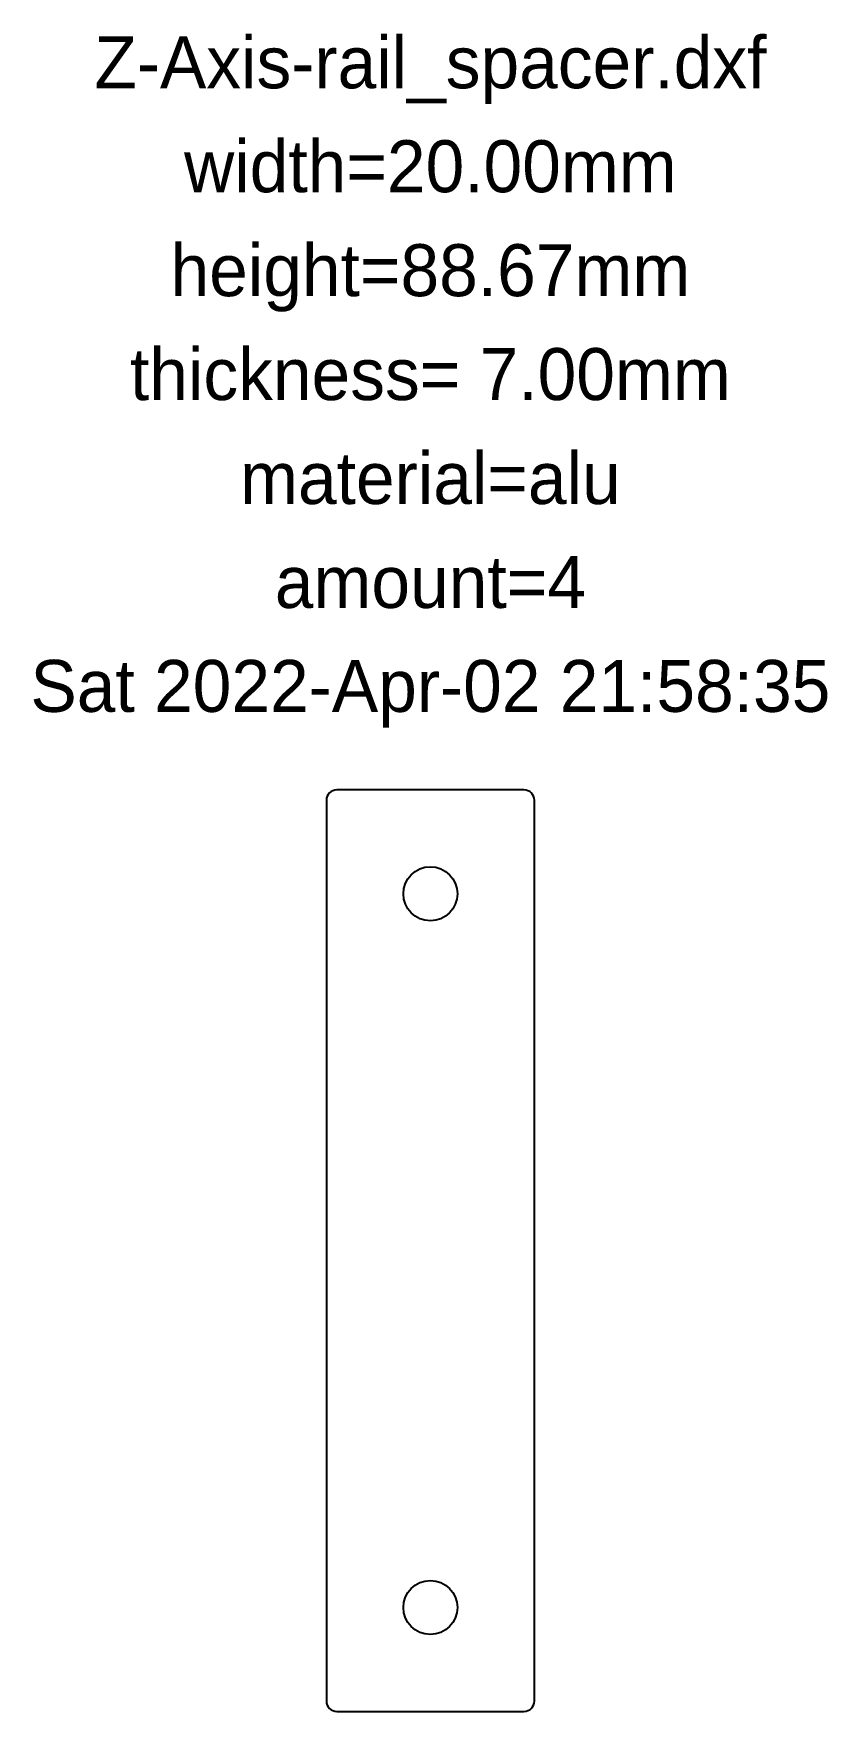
# Model space of a CAD drawing. Header units: millimetres. Extents: x -38 to 38, y -44 to 117.
import ezdxf
from ezdxf.enums import TextEntityAlignment as Align

# ---------------------------------------------------------------- set-up
doc = ezdxf.new("R2010")
doc.units = ezdxf.units.MM
doc.layers.add('annotation', color=2, linetype='Continuous')
doc.styles.add('LiberationSerif', font='LiberationSerif-Regular.ttf')

msp = doc.modelspace()

# ---------------------------------------------------------------- linework, layer by layer
msp.add_lwpolyline([(-9, -44.335), (9, -44.335, 0.4142135), (10, -43.335), (10, 43.335, 0.4142135), (9, 44.335), (-9, 44.335, 0.4142135), (-10, 43.335), (-10, -43.335, 0.4142135)], format="xyb", close=True)
for centre in [(0, 34.335), (0, -34.335)]:
    msp.add_circle(centre, 2.6)

# ---------------------------------------------------------------- texts
at = {"layer": 'annotation', "style": 'LiberationSerif'}
for s, p in [('Z-Axis-rail_spacer.dxf', (0, 114.335)), ('width=20.00mm', (0, 104.335)), ('height=88.67mm', (0, 94.335)), ('thickness= 7.00mm', (0, 84.335)), ('material=alu', (0, 74.335)), ('amount=4', (0, 64.335)), ('Sat 2022-Apr-02 21:58:35', (0, 54.335))]:
    msp.add_text(s, height=5, dxfattribs=at).set_placement(p, align=Align.MIDDLE_CENTER)

doc.saveas('drawing.dxf')
